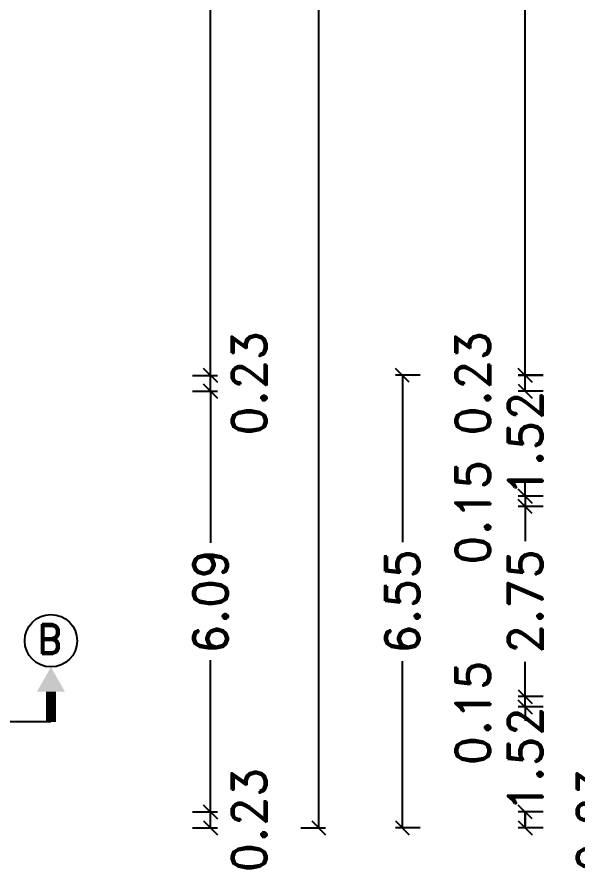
# Model space of a CAD drawing. Header units: metres. Extents: x 0 to 2856, y 0 to 1718.
# Drawn here: x 2725.41 to 2733.53, y 1604.3 to 1616.62 of the extents above; entities that cross this region are included whole.
import ezdxf

# ---------------------------------------------------------------- set-up
doc = ezdxf.new("R2010")
doc.units = ezdxf.units.M
doc.header["$MEASUREMENT"] = 0
doc.linetypes.add('CENTER', pattern=[2, 1.25, -0.25, 0.25, -0.25])
doc.layers.add('dim', color=12, linetype='Continuous')
doc.layers.add('text', color=7, linetype='Continuous')
doc.styles.add('rd', font='romand.shx')
doc.dimstyles.get("Standard").update_dxf_attribs({"dimtxt": 3, "dimasz": 3, "dimexe": 1, "dimexo": 1, "dimgap": 0.09, "dimtad": 0, "dimdec": 4, "dimzin": 2, "dimdsep": 46, "dimlunit": 4, "dimtxsty": 'rd', "dimblk": 'OBLIQUE', "dimcen": 0.09, "dimclrd": 12, "dimclre": 12, "dimclrt": 5, "dimadec": 0, "dimazin": 0, "dimtfac": 1, "dimtdec": 4, "dimtix": 1, "dimtmove": 2, "dimatfit": 3, "dimfxl": 0, "dimtolj": 1, "dimtzin": 0, "dimarcsym": 0})

# ---------------------------------------------------------------- blocks, each defined once
blk = doc.blocks.new('_Oblique')
at = {"color": 0, "linetype": 'ByBlock', "lineweight": -2}
blk.add_line((-0.5, -0.5), (0.5, 0.5), dxfattribs=at)
blk = doc.blocks.new('*D137')
at = {"layer": 'Defpoints', "color": 0}
for p in [(2727.851, 1655.007), (2728.21, 1655.007), (2727.851, 1611.43)]:
    blk.add_point(p, dxfattribs=at)
at = {"layer": 'dim', "color": 12, "lineweight": -2}
for p, q in [((2727.951, 1655.007), (2728.31, 1655.007)), ((2728.21, 1655.007), (2728.21, 1634.33)), ((2728.21, 1611.43), (2728.21, 1632.106)), ((2727.951, 1611.43), (2728.31, 1611.43))]:
    blk.add_line(p, q, dxfattribs=at)
at = {"layer": 'dim', "color": 12, "lineweight": -2, "xscale": 0.2, "yscale": 0.2, "zscale": 0.2}
for p, rotation in [((2728.21, 1655.007), 90), ((2728.21, 1611.43), 270)]:
    blk.add_blockref('_Oblique', p, dxfattribs=dict(at, rotation=rotation))
at = {"layer": 'dim', "color": 7, "insert": (2728.21, 1633.218), "char_height": 0.5, "attachment_point": 5, "rotation": 90, "style": 'rd'}
blk.add_mtext('\\A1;43.58', dxfattribs=at)
blk = doc.blocks.new('*D138')
at = {"layer": 'Defpoints', "color": 0}
for p in [(2727.851, 1611.43), (2728.21, 1611.43), (2727.851, 1611.201)]:
    blk.add_point(p, dxfattribs=at)
at = {"layer": 'dim', "color": 12, "lineweight": -2}
for p, q in [((2727.951, 1611.43), (2728.31, 1611.43)), ((2728.21, 1611.201), (2728.21, 1611.43)), ((2727.951, 1611.201), (2728.31, 1611.201))]:
    blk.add_line(p, q, dxfattribs=at)
at = {"layer": 'dim', "color": 12, "lineweight": -2, "xscale": 0.2, "yscale": 0.2, "zscale": 0.2}
for p, rotation in [((2728.21, 1611.43), 90), ((2728.21, 1611.201), 270)]:
    blk.add_blockref('_Oblique', p, dxfattribs=dict(at, rotation=rotation))
at = {"layer": 'dim', "color": 7, "insert": (2728.768, 1611.315), "char_height": 0.5, "attachment_point": 5, "rotation": 90, "style": 'rd'}
blk.add_mtext('\\A1;0.23', dxfattribs=at)
blk = doc.blocks.new('*D139')
at = {"layer": 'Defpoints', "color": 0}
for p in [(2729.417, 1655.236), (2729.776, 1655.236), (2729.417, 1604.878)]:
    blk.add_point(p, dxfattribs=at)
at = {"layer": 'dim', "color": 12, "lineweight": -2}
for p, q in [((2729.517, 1655.236), (2729.876, 1655.236)), ((2729.776, 1655.236), (2729.776, 1631.169)), ((2729.776, 1604.878), (2729.776, 1628.945)), ((2729.517, 1604.878), (2729.876, 1604.878))]:
    blk.add_line(p, q, dxfattribs=at)
at = {"layer": 'dim', "color": 12, "lineweight": -2, "xscale": 0.2, "yscale": 0.2, "zscale": 0.2}
for p, rotation in [((2729.776, 1655.236), 90), ((2729.776, 1604.878), 270)]:
    blk.add_blockref('_Oblique', p, dxfattribs=dict(at, rotation=rotation))
at = {"layer": 'dim', "color": 7, "insert": (2729.776, 1630.057), "char_height": 0.5, "attachment_point": 5, "rotation": 90, "style": 'rd'}
blk.add_mtext('\\A1;50.36', dxfattribs=at)
blk = doc.blocks.new('*D140')
at = {"layer": 'Defpoints', "color": 0}
for p in [(2727.851, 1611.201), (2727.851, 1605.108), (2728.21, 1605.108)]:
    blk.add_point(p, dxfattribs=at)
at = {"layer": 'dim', "color": 12, "lineweight": -2}
for p, q in [((2727.951, 1611.201), (2728.31, 1611.201)), ((2728.21, 1611.201), (2728.21, 1609.004)), ((2728.21, 1605.108), (2728.21, 1607.304)), ((2727.951, 1605.108), (2728.31, 1605.108))]:
    blk.add_line(p, q, dxfattribs=at)
at = {"layer": 'dim', "color": 12, "lineweight": -2, "xscale": 0.2, "yscale": 0.2, "zscale": 0.2}
for p, rotation in [((2728.21, 1611.201), 90), ((2728.21, 1605.108), 270)]:
    blk.add_blockref('_Oblique', p, dxfattribs=dict(at, rotation=rotation))
at = {"layer": 'dim', "color": 7, "insert": (2728.21, 1608.154), "char_height": 0.5, "attachment_point": 5, "rotation": 90, "style": 'rd'}
blk.add_mtext('\\A1;6.09', dxfattribs=at)
blk = doc.blocks.new('*D141')
at = {"layer": 'Defpoints', "color": 0}
for p in [(2727.851, 1605.108), (2728.21, 1605.108), (2727.851, 1604.879)]:
    blk.add_point(p, dxfattribs=at)
at = {"layer": 'dim', "color": 12, "lineweight": -2}
for p, q in [((2727.951, 1605.108), (2728.31, 1605.108)), ((2728.21, 1604.879), (2728.21, 1605.108)), ((2727.951, 1604.879), (2728.31, 1604.879))]:
    blk.add_line(p, q, dxfattribs=at)
at = {"layer": 'dim', "color": 12, "lineweight": -2, "xscale": 0.2, "yscale": 0.2, "zscale": 0.2}
for p, rotation in [((2728.21, 1605.108), 90), ((2728.21, 1604.879), 270)]:
    blk.add_blockref('_Oblique', p, dxfattribs=dict(at, rotation=rotation))
at = {"layer": 'dim', "color": 7, "insert": (2728.768, 1604.993), "char_height": 0.5, "attachment_point": 5, "rotation": 90, "style": 'rd'}
blk.add_mtext('\\A1;0.23', dxfattribs=at)
blk = doc.blocks.new('*D166')
at = {"layer": 'Defpoints', "color": 0}
for p in [(2732.763, 1611.43), (2733.123, 1611.43), (2733.123, 1611.201)]:
    blk.add_point(p, dxfattribs=at)
at = {"layer": 'dim', "color": 12, "lineweight": -2}
for p, q in [((2733.023, 1611.43), (2732.663, 1611.43)), ((2732.763, 1611.201), (2732.763, 1611.43)), ((2733.023, 1611.201), (2732.663, 1611.201))]:
    blk.add_line(p, q, dxfattribs=at)
at = {"layer": 'dim', "color": 12, "lineweight": -2, "xscale": 0.2, "yscale": 0.2, "zscale": 0.2}
for p, rotation in [((2732.763, 1611.43), 90), ((2732.763, 1611.201), 270)]:
    blk.add_blockref('_Oblique', p, dxfattribs=dict(at, rotation=rotation))
at = {"layer": 'dim', "color": 7, "insert": (2732.005, 1611.315), "char_height": 0.5, "attachment_point": 5, "rotation": 90, "style": 'rd'}
blk.add_mtext('\\A1;0.23', dxfattribs=at)
blk = doc.blocks.new('*D167')
at = {"layer": 'Defpoints', "color": 0}
for p in [(2733.123, 1611.201), (2732.763, 1609.681), (2733.123, 1609.681)]:
    blk.add_point(p, dxfattribs=at)
at = {"layer": 'dim', "color": 12, "lineweight": -2}
for p, q in [((2732.763, 1611.201), (2732.763, 1611.401)), ((2733.023, 1611.201), (2732.663, 1611.201)), ((2733.023, 1609.681), (2732.663, 1609.681)), ((2732.763, 1609.681), (2732.763, 1609.481))]:
    blk.add_line(p, q, dxfattribs=at)
at = {"layer": 'dim', "color": 12, "lineweight": -2, "xscale": 0.2, "yscale": 0.2, "zscale": 0.2}
for p, rotation in [((2732.763, 1611.201), 270), ((2732.763, 1609.681), 90)]:
    blk.add_blockref('_Oblique', p, dxfattribs=dict(at, rotation=rotation))
at = {"layer": 'dim', "color": 7, "insert": (2732.763, 1610.441), "char_height": 0.5, "attachment_point": 5, "rotation": 90, "style": 'rd'}
blk.add_mtext('\\A1;1.52', dxfattribs=at)
blk = doc.blocks.new('*D168')
at = {"layer": 'Defpoints', "color": 0}
for p in [(2732.763, 1605.108), (2733.123, 1605.108), (2733.123, 1604.879)]:
    blk.add_point(p, dxfattribs=at)
at = {"layer": 'dim', "color": 12, "lineweight": -2}
for p, q in [((2733.023, 1605.108), (2732.663, 1605.108)), ((2732.763, 1604.879), (2732.763, 1605.108)), ((2733.023, 1604.879), (2732.663, 1604.879))]:
    blk.add_line(p, q, dxfattribs=at)
at = {"layer": 'dim', "color": 12, "lineweight": -2, "xscale": 0.2, "yscale": 0.2, "zscale": 0.2}
for p, rotation in [((2732.763, 1605.108), 90), ((2732.763, 1604.879), 270)]:
    blk.add_blockref('_Oblique', p, dxfattribs=dict(at, rotation=rotation))
at = {"layer": 'dim', "color": 7, "insert": (2733.762, 1604.993), "char_height": 0.5, "attachment_point": 5, "rotation": 90, "style": 'rd'}
blk.add_mtext('\\A1;0.23', dxfattribs=at)
blk = doc.blocks.new('*D169')
at = {"layer": 'Defpoints', "color": 0}
for p in [(2732.763, 1609.681), (2733.123, 1609.681), (2733.123, 1609.531)]:
    blk.add_point(p, dxfattribs=at)
at = {"layer": 'dim', "color": 12, "lineweight": -2}
for p, q in [((2732.763, 1609.681), (2732.763, 1609.881)), ((2733.023, 1609.681), (2732.663, 1609.681)), ((2733.023, 1609.531), (2732.663, 1609.531)), ((2732.763, 1609.531), (2732.763, 1609.331))]:
    blk.add_line(p, q, dxfattribs=at)
at = {"layer": 'dim', "color": 12, "lineweight": -2, "xscale": 0.2, "yscale": 0.2, "zscale": 0.2}
for p, rotation in [((2732.763, 1609.681), 270), ((2732.763, 1609.531), 90)]:
    blk.add_blockref('_Oblique', p, dxfattribs=dict(at, rotation=rotation))
at = {"layer": 'dim', "color": 7, "insert": (2732.005, 1609.445), "char_height": 0.5, "attachment_point": 5, "rotation": 90, "style": 'rd'}
blk.add_mtext('\\A1;0.15', dxfattribs=at)
blk = doc.blocks.new('*D170')
at = {"layer": 'Defpoints', "color": 0}
for p in [(2733.123, 1609.531), (2732.763, 1606.778), (2733.123, 1606.778)]:
    blk.add_point(p, dxfattribs=at)
at = {"layer": 'dim', "color": 12, "lineweight": -2}
for p, q in [((2733.023, 1609.531), (2732.663, 1609.531)), ((2732.763, 1609.531), (2732.763, 1609.028)), ((2732.763, 1606.778), (2732.763, 1607.281)), ((2733.023, 1606.778), (2732.663, 1606.778))]:
    blk.add_line(p, q, dxfattribs=at)
at = {"layer": 'dim', "color": 12, "lineweight": -2, "xscale": 0.2, "yscale": 0.2, "zscale": 0.2}
for p, rotation in [((2732.763, 1609.531), 90), ((2732.763, 1606.778), 270)]:
    blk.add_blockref('_Oblique', p, dxfattribs=dict(at, rotation=rotation))
at = {"layer": 'dim', "color": 7, "insert": (2732.763, 1608.154), "char_height": 0.5, "attachment_point": 5, "rotation": 90, "style": 'rd'}
blk.add_mtext('\\A1;2.75', dxfattribs=at)
blk = doc.blocks.new('*D171')
at = {"layer": 'Defpoints', "color": 0}
for p in [(2733.123, 1606.628), (2732.763, 1605.108), (2733.123, 1605.108)]:
    blk.add_point(p, dxfattribs=at)
at = {"layer": 'dim', "color": 12, "lineweight": -2}
for p, q in [((2732.763, 1606.628), (2732.763, 1606.828)), ((2733.023, 1606.628), (2732.663, 1606.628)), ((2733.023, 1605.108), (2732.663, 1605.108)), ((2732.763, 1605.108), (2732.763, 1604.908))]:
    blk.add_line(p, q, dxfattribs=at)
at = {"layer": 'dim', "color": 12, "lineweight": -2, "xscale": 0.2, "yscale": 0.2, "zscale": 0.2}
for p, rotation in [((2732.763, 1606.628), 270), ((2732.763, 1605.108), 90)]:
    blk.add_blockref('_Oblique', p, dxfattribs=dict(at, rotation=rotation))
at = {"layer": 'dim', "color": 7, "insert": (2732.763, 1605.868), "char_height": 0.5, "attachment_point": 5, "rotation": 90, "style": 'rd'}
blk.add_mtext('\\A1;1.52', dxfattribs=at)
blk = doc.blocks.new('*D172')
at = {"layer": 'Defpoints', "color": 0}
for p in [(2732.763, 1606.778), (2733.123, 1606.778), (2733.123, 1606.628)]:
    blk.add_point(p, dxfattribs=at)
at = {"layer": 'dim', "color": 12, "lineweight": -2}
for p, q in [((2732.763, 1606.778), (2732.763, 1606.978)), ((2733.023, 1606.778), (2732.663, 1606.778)), ((2733.023, 1606.628), (2732.663, 1606.628)), ((2732.763, 1606.628), (2732.763, 1606.428))]:
    blk.add_line(p, q, dxfattribs=at)
at = {"layer": 'dim', "color": 12, "lineweight": -2, "xscale": 0.2, "yscale": 0.2, "zscale": 0.2}
for p, rotation in [((2732.763, 1606.778), 270), ((2732.763, 1606.628), 90)]:
    blk.add_blockref('_Oblique', p, dxfattribs=dict(at, rotation=rotation))
at = {"layer": 'dim', "color": 7, "insert": (2732.005, 1606.542), "char_height": 0.5, "attachment_point": 5, "rotation": 90, "style": 'rd'}
blk.add_mtext('\\A1;0.15', dxfattribs=at)
blk = doc.blocks.new('*D173')
at = {"layer": 'Defpoints', "color": 0}
for p in [(2731.345, 1611.431), (2730.986, 1604.878), (2731.345, 1604.878)]:
    blk.add_point(p, dxfattribs=at)
at = {"layer": 'dim', "color": 12, "lineweight": -2}
for p, q in [((2731.245, 1611.431), (2730.886, 1611.431)), ((2730.986, 1611.431), (2730.986, 1609.016)), ((2730.986, 1604.878), (2730.986, 1607.292)), ((2731.245, 1604.878), (2730.886, 1604.878))]:
    blk.add_line(p, q, dxfattribs=at)
at = {"layer": 'dim', "color": 12, "lineweight": -2, "xscale": 0.2, "yscale": 0.2, "zscale": 0.2}
for p, rotation in [((2730.986, 1611.431), 90), ((2730.986, 1604.878), 270)]:
    blk.add_blockref('_Oblique', p, dxfattribs=dict(at, rotation=rotation))
at = {"layer": 'dim', "color": 7, "insert": (2730.986, 1608.154), "char_height": 0.5, "attachment_point": 5, "rotation": 90, "style": 'rd'}
blk.add_mtext('\\A1;6.55', dxfattribs=at)
blk = doc.blocks.new('*D174')
at = {"layer": 'Defpoints', "color": 0}
for p in [(2733.123, 1655.236), (2732.763, 1611.431), (2733.123, 1611.431)]:
    blk.add_point(p, dxfattribs=at)
at = {"layer": 'dim', "color": 12, "lineweight": -2}
for p, q in [((2733.023, 1655.236), (2732.663, 1655.236)), ((2732.763, 1655.236), (2732.763, 1634.207)), ((2732.763, 1611.431), (2732.763, 1632.459)), ((2733.023, 1611.431), (2732.663, 1611.431))]:
    blk.add_line(p, q, dxfattribs=at)
at = {"layer": 'dim', "color": 12, "lineweight": -2, "xscale": 0.2, "yscale": 0.2, "zscale": 0.2}
for p, rotation in [((2732.763, 1655.236), 90), ((2732.763, 1611.431), 270)]:
    blk.add_blockref('_Oblique', p, dxfattribs=dict(at, rotation=rotation))
at = {"layer": 'dim', "color": 7, "insert": (2732.763, 1633.333), "char_height": 0.5, "attachment_point": 5, "rotation": 90, "style": 'rd'}
blk.add_mtext('\\A1;43.8', dxfattribs=at)

msp = doc.modelspace()

# ---------------------------------------------------------------- linework, layer by layer
at = {"linetype": 'CENTER', "ltscale": 1.3}
msp.add_line((2725.901, 1606.413), (2697.183, 1606.413), dxfattribs=at)
at = {"color": 12}
for points, const_width in [([(2725.901, 1606.85), (2725.901, 1606.413)], 0.143), ([(2725.901, 1606.716), (2725.901, 1606.413)], 0.0991)]:
    msp.add_lwpolyline(points, dxfattribs=dict(at, const_width=const_width))
msp.add_circle((2725.901, 1607.587), 0.38)
msp.add_solid([(2725.699, 1606.85), (2726.103, 1606.85), (2725.901, 1607.206)], dxfattribs=at)

# ---------------------------------------------------------------- texts
at = {"layer": 'text', "style": 'rd'}
msp.add_text('B', height=0.428, dxfattribs=at).set_placement((2725.699, 1607.397))

# ---------------------------------------------------------------- dimensions: what is measured, and where the dimension line sits
at = {"layer": 'dim'}
for base, p1, p2, angle, picture, middle in [((2729.776, 1655.236), (2729.417, 1604.878), (2729.417, 1655.236), 270, '*D139', (2729.776, 1630.057)), ((2732.7632, 1611.431), (2733.1226, 1655.2356), (2733.1226, 1611.431), 90, '*D174', (2732.7632, 1633.3333)), ((2728.21, 1655.007), (2727.851, 1611.43), (2727.851, 1655.007), 270, '*D137', (2728.21, 1633.218)), ((2730.986, 1604.878), (2731.345, 1611.431), (2731.345, 1604.878), 90, '*D173', (2730.986, 1608.154)), ((2732.763, 1609.681), (2733.123, 1611.201), (2733.123, 1609.681), 90, '*D167', (2732.763, 1610.441)), ((2728.21, 1605.108), (2727.851, 1611.201), (2727.851, 1605.108), 90, '*D140', (2728.21, 1608.154)), ((2732.763, 1606.778), (2733.123, 1609.531), (2733.123, 1606.778), 90, '*D170', (2732.763, 1608.154)), ((2732.763, 1605.108), (2733.123, 1606.628), (2733.123, 1605.108), 90, '*D171', (2732.763, 1605.868))]:
    dim = msp.add_linear_dim(base=base, p1=p1, p2=p2, angle=angle, dimstyle='Standard', override={"dimscale": 0.1, "dimtxt": 5, "dimasz": 2, "dimgap": 1, "dimdec": 2, "dimzin": 8, "dimlunit": 2, "dimpost": '\\X', "dimclrt": 7, "dimtdec": 2, "dimtofl": 0, "dimfxl": 0.18, "dimarcsym": 1}, dxfattribs=at)
    dim.commit()
    dim.dimension.update_dxf_attribs({"geometry": picture, "text_midpoint": middle})
for base, p1, p2, picture, middle in [((2728.21, 1611.43), (2727.851, 1611.201), (2727.851, 1611.43), '*D138', (2728.768, 1611.315)), ((2732.763, 1611.43), (2733.123, 1611.201), (2733.123, 1611.43), '*D166', (2732.005, 1611.315)), ((2732.763, 1609.681), (2733.123, 1609.531), (2733.123, 1609.681), '*D169', (2732.005, 1609.445)), ((2732.763, 1606.778), (2733.123, 1606.628), (2733.123, 1606.778), '*D172', (2732.005, 1606.542)), ((2728.21, 1605.108), (2727.851, 1604.879), (2727.851, 1605.108), '*D141', (2728.768, 1604.993)), ((2732.763, 1605.108), (2733.123, 1604.879), (2733.123, 1605.108), '*D168', (2733.762, 1604.993))]:
    dim = msp.add_linear_dim(base=base, p1=p1, p2=p2, angle=270, dimstyle='Standard', override={"dimscale": 0.1, "dimtxt": 5, "dimasz": 2, "dimgap": 1, "dimdec": 2, "dimzin": 8, "dimlunit": 2, "dimpost": '\\X', "dimclrt": 7, "dimtdec": 2, "dimtofl": 0, "dimfxl": 0.18, "dimarcsym": 1}, dxfattribs=at)
    dim.commit()
    dim.dimension.update_dxf_attribs({"geometry": picture, "text_midpoint": middle, "dimtype": 160})

doc.saveas('drawing.dxf')
